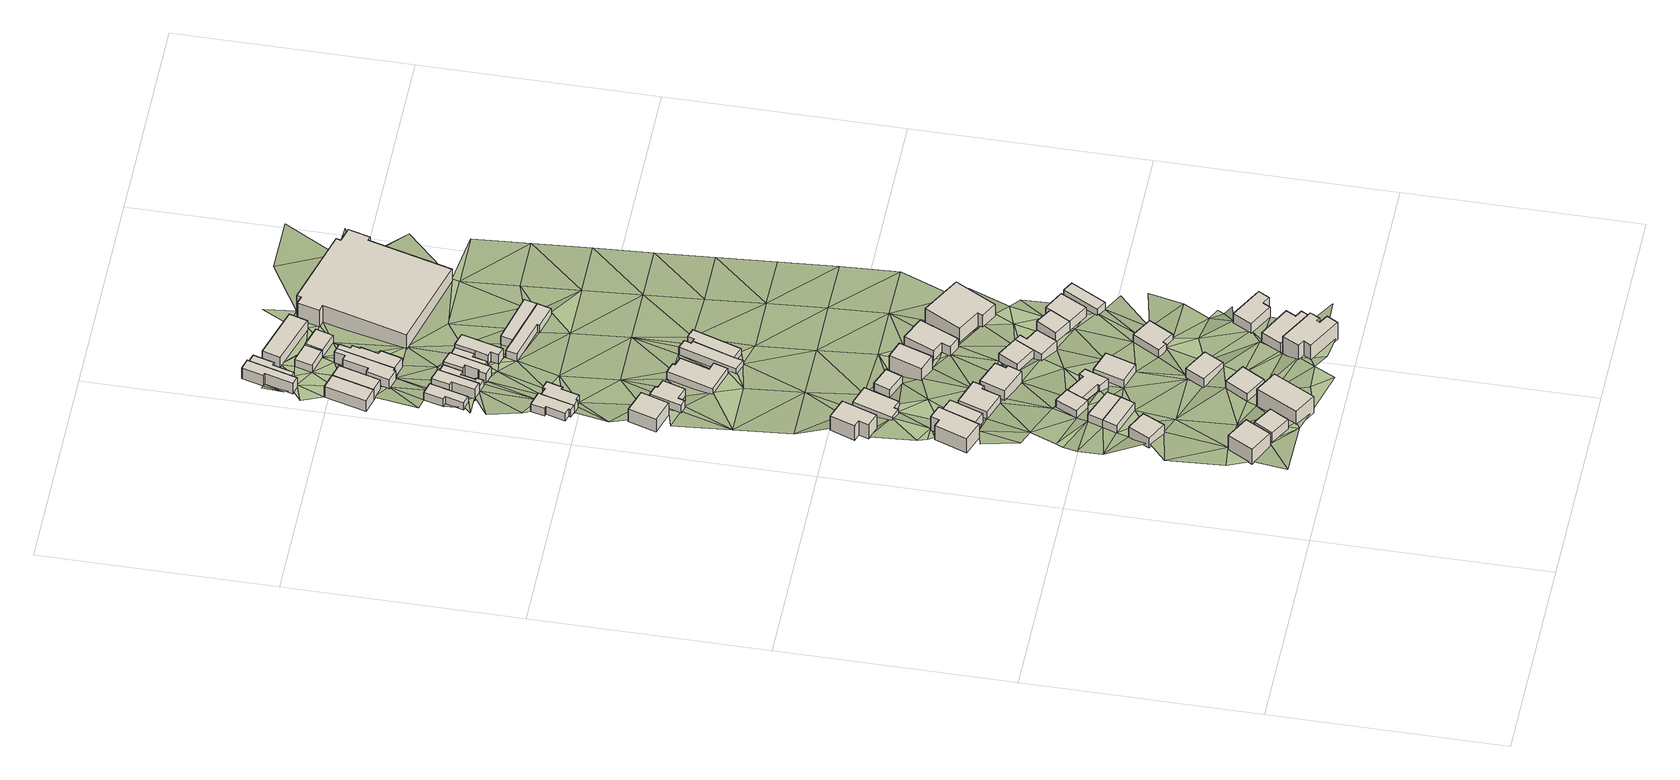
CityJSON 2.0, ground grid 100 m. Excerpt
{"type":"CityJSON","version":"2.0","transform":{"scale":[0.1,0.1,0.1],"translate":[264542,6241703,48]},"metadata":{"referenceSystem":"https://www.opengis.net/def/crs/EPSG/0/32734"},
"CityObjects":{
"building1":{"type":"Building","attributes":{"address":"33 Rhodes Avenue University Estate Cape Town","building":"house","building:levels":"2","footprint":{"type":"Polygon"},"plus_code":"C8XVX2XR+X8X","ground_height":81.56,"building_height":6.9,"roof_height":88.46},"geometry":[{"type":"Solid","lod":"1","boundaries":[[[[0,1,2,3]],[[1,4,5,2]],[[4,6,7,5]],[[6,0,3,7]],[[3,2,5,7]],[[6,4,1,0]]]]}]},
"building2":{"type":"Building","attributes":{"address":"35 Rhodes Avenue University Estate Cape Town","building":"house","building:levels":"1","footprint":{"type":"Polygon"},"plus_code":"C9XCX4X3+XWW","ground_height":82.47,"building_height":4.1,"roof_height":86.57},"geometry":[{"type":"Solid","lod":"1","boundaries":[[[[8,9,10,11]],[[9,12,13,10]],[[12,14,15,13]],[[14,8,11,15]],[[11,10,13,15]],[[14,12,9,8]]]]}]},
"building3":{"type":"Building","attributes":{"address":"5 Haig Road University Estate Cape Town","building":"house","building:levels":"1","footprint":{"type":"Polygon"},"plus_code":"C9X2X6X8+XWR","ground_height":78.46,"building_height":4.1,"roof_height":82.56},"geometry":[{"type":"Solid","lod":"1","boundaries":[[[[16,17,18,19]],[[17,20,21,18]],[[20,22,23,21]],[[22,16,19,23]],[[19,18,21,23]],[[22,20,17,16]]]]}]},
"building4":{"type":"Building","attributes":{"address":"37 Rhodes Avenue University Estate Cape Town","building":"house","building:levels":"2","footprint":{"type":"Polygon"},"plus_code":"CCX4XWXV+XPX","ground_height":81.51,"building_height":6.9,"roof_height":88.41},"geometry":[{"type":"Solid","lod":"1","boundaries":[[[[24,25,26,27]],[[25,28,29,26]],[[28,30,31,29]],[[30,24,27,31]],[[27,26,29,31]],[[30,28,25,24]]]]}]},
"building5":{"type":"Building","attributes":{"address":"3B Haig Road University Estate Cape Town","building":"house","building:levels":"1","footprint":{"type":"Polygon"},"plus_code":"C9X9XJXM+X8V","ground_height":77.11,"building_height":4.1,"roof_height":81.21},"geometry":[{"type":"Solid","lod":"1","boundaries":[[[[32,33,34,35]],[[33,36,37,34]],[[36,38,39,37]],[[38,32,35,39]],[[35,34,37,39]],[[38,36,33,32]]]]}]},
"building6":{"type":"Building","attributes":{"address":"47 Ritchie Street University Estate Cape Town","building":"house","building:levels":"1","footprint":{"type":"Polygon"},"plus_code":"C8XGX9XP+X8R","ground_height":75.71,"building_height":4.1,"roof_height":79.81},"geometry":[{"type":"Solid","lod":"1","boundaries":[[[[40,41,42,43,44,45]],[[41,46,47,43,42]],[[46,48,49,50,47]],[[48,51,52,53,50,49]],[[51,54,55,53,52]],[[54,56,57,55]],[[56,58,59,57]],[[58,40,45,44,59]],[[44,43,47,50,53,55,57,59]],[[58,56,54,51,48,46,41,40]]]]}]},
"building7":{"type":"Building","attributes":{"address":"3A Haig Road University Estate Cape Town","building":"house","building:levels":"1","footprint":{"type":"Polygon"},"plus_code":"C9XFXJXV+XFW","ground_height":77.11,"building_height":4.1,"roof_height":81.21},"geometry":[{"type":"Solid","lod":"1","boundaries":[[[[32,38,39,35]],[[38,60,61,39]],[[60,62,63,61]],[[62,32,35,63]],[[35,39,61,63]],[[62,60,38,32]]]]}]},
"building8":{"type":"Building","attributes":{"address":"47A Ritchie Street University Estate Cape Town","building":"house","building:levels":"1","footprint":{"type":"Polygon"},"plus_code":"C8XWXWX7+X7W","ground_height":74.23,"building_height":4.1,"roof_height":78.33},"geometry":[{"type":"Solid","lod":"1","boundaries":[[[[48,46,64,49]],[[46,65,66,64]],[[65,67,68,66]],[[67,48,49,68]],[[49,64,66,68]],[[67,65,46,48]]]]}]},
"building9":{"type":"Building","attributes":{"address":"44 Ritchie Street University Estate Cape Town","building":"house","building:levels":"1","footprint":{"type":"Polygon"},"plus_code":"C9XHXMXJ+XXW","ground_height":75.87,"building_height":4.1,"roof_height":79.97},"geometry":[{"type":"Solid","lod":"1","boundaries":[[[[69,70,71,72,73,74]],[[70,75,76,72,71]],[[75,77,78,76]],[[77,79,80,78]],[[79,69,74,73,80]],[[73,72,76,78,80]],[[79,77,75,70,69]]]]}]},
"building10":{"type":"Building","attributes":{"address":"6 Fryde Road University Estate Cape Town","building":"house","building:levels":"1","footprint":{"type":"Polygon"},"plus_code":"CCXJX6X3+X6W","ground_height":78.95,"building_height":4.1,"roof_height":83.05},"geometry":[{"type":"Solid","lod":"1","boundaries":[[[[81,82,83,84]],[[82,85,86,83]],[[85,87,88,86]],[[87,81,84,88]],[[84,83,86,88]],[[87,85,82,81]]]]}]},
"building11":{"type":"Building","attributes":{"address":"22 Selbourne Road University Estate Cape Town","building":"house","building:levels":"2","footprint":{"type":"Polygon"},"plus_code":"C8XGXXX5+XFR","ground_height":70.32,"building_height":6.9,"roof_height":77.22},"geometry":[{"type":"Solid","lod":"1","boundaries":[[[[89,90,91,92]],[[90,93,94,91]],[[93,95,96,94]],[[95,97,98,96]],[[97,99,100,98]],[[99,89,92,100]],[[92,91,94,96,98,100]],[[99,97,95,93,90,89]]]]}]},
"building12":{"type":"Building","attributes":{"address":"49 Ritchie Street University Estate Cape Town","building":"house","building:levels":"1","footprint":{"type":"Polygon"},"plus_code":"C9XFX9XF+XVV","ground_height":74.23,"building_height":4.1,"roof_height":78.33},"geometry":[{"type":"Solid","lod":"1","boundaries":[[[[101,102,103,104]],[[102,105,106,103]],[[105,107,108,106]],[[107,109,110,108]],[[109,111,112,110]],[[111,101,104,112]],[[104,103,106,108,110,112]],[[111,109,107,105,102,101]]]]}]},
"building13":{"type":"Building","attributes":{"address":"46 Ritchie Street University Estate Cape Town","building":"house","building:levels":"1","footprint":{"type":"Polygon"},"plus_code":"CCX5XPXF+XGR","ground_height":75.32,"building_height":4.1,"roof_height":79.42},"geometry":[{"type":"Solid","lod":"1","boundaries":[[[[113,114,74,71]],[[114,115,116,74]],[[115,117,118,116]],[[117,119,120,118]],[[119,121,122,120]],[[121,123,124,122]],[[123,125,126,124]],[[125,113,71,126]],[[71,74,116,118,120,122,124,126]],[[125,123,121,119,117,115,114,113]]]]}]},
"building14":{"type":"Building","attributes":{"address":"4 Fryde Road University Estate Cape Town","building":"house","building:levels":"1","footprint":{"type":"Polygon"},"plus_code":"CCXXXRX2+X4W","ground_height":76.73,"building_height":4.1,"roof_height":80.83},"geometry":[{"type":"Solid","lod":"1","boundaries":[[[[127,128,129,130]],[[128,131,132,129]],[[131,133,134,132]],[[133,127,130,134]],[[130,129,132,134]],[[133,131,128,127]]]]}]},
"building15":{"type":"Building","attributes":{"address":"24 Selbourne Road University Estate Cape Town","building":"house","building:levels":"1","footprint":{"type":"Polygon"},"plus_code":"C9X5X2XP+XGX","ground_height":69.17,"building_height":4.1,"roof_height":73.27},"geometry":[{"type":"Solid","lod":"1","boundaries":[[[[135,136,137,138]],[[136,139,140,137]],[[139,141,142,140]],[[141,143,144,142]],[[143,145,146,144]],[[145,135,138,146]],[[138,137,140,142,144,146]],[[145,143,141,139,136,135]]]]}]},
"building16":{"type":"Building","attributes":{"address":"48 Ritchie Street University Estate Cape Town","building":"house","building:levels":"1","footprint":{"type":"Polygon"},"plus_code":"CCXMXXX8+X4V","ground_height":75.32,"building_height":4.1,"roof_height":79.42},"geometry":[{"type":"Solid","lod":"1","boundaries":[[[[147,148,149,150]],[[148,151,152,149]],[[151,153,154,152]],[[153,147,150,154]],[[150,149,152,154]],[[153,151,148,147]]]]}]},
"building17":{"type":"Building","attributes":{"address":"51 Ritchie Street University Estate Cape Town","building":"house","building:levels":"1","footprint":{"type":"Polygon"},"plus_code":"CCX3X9X7+X3R","ground_height":74.23,"building_height":4.1,"roof_height":78.33},"geometry":[{"type":"Solid","lod":"1","boundaries":[[[[155,156,157,158]],[[156,159,160,157]],[[159,161,162,160]],[[161,163,164,162]],[[163,165,166,164]],[[165,155,158,166]],[[158,157,160,162,164,166]],[[165,163,161,159,156,155]]]]}]},
"building18":{"type":"Building","attributes":{"address":"7 Fryde Road University Estate Cape Town","building":"house","building:levels":"2","footprint":{"type":"Polygon"},"plus_code":"CGX2XWX9+XMV","ground_height":80.74,"building_height":6.9,"roof_height":87.64},"geometry":[{"type":"Solid","lod":"1","boundaries":[[[[167,168,169,170]],[[168,171,172,169]],[[171,173,174,172]],[[173,175,176,174]],[[175,177,178,176]],[[177,179,180,178]],[[179,181,182,180]],[[181,183,184,182]],[[183,185,186,184]],[[185,167,170,186]],[[170,169,172,174,176,178,180,182,184,186]],[[185,183,181,179,177,175,173,171,168,167]]]]}]},
"building19":{"type":"Building","attributes":{"address":"26 Selbourne Road University Estate Cape Town","building":"house","building:levels":"1","footprint":{"type":"Polygon"},"plus_code":"C9XRXCXC+X2V","ground_height":69.17,"building_height":4.1,"roof_height":73.27},"geometry":[{"type":"Solid","lod":"1","boundaries":[[[[187,188,189,190]],[[188,191,192,189]],[[191,193,194,192]],[[193,187,190,194]],[[190,189,192,194]],[[193,191,188,187]]]]}]},
"building20":{"type":"Building","attributes":{"address":"14 Devonshire Street Woodstock Cape Town","building":"house","building:levels":"1","footprint":{"type":"Polygon"},"plus_code":"C8XGX9XJ+XVV","ground_height":63.28,"building_height":4.1,"roof_height":67.38},"geometry":[{"type":"Solid","lod":"1","boundaries":[[[[195,196,197,198]],[[196,199,200,197]],[[199,201,202,200]],[[201,195,198,202]],[[198,197,200,202]],[[201,199,196,195]]]]}]},
"building21":{"type":"Building","attributes":{"address":"5 Fryde Road University Estate Cape Town","building":"house","building:levels":"1","footprint":{"type":"Polygon"},"plus_code":"CGX8X6XR+XCV","ground_height":77.99,"building_height":4.1,"roof_height":82.09},"geometry":[{"type":"Solid","lod":"1","boundaries":[[[[203,204,205,206]],[[204,207,208,205]],[[207,209,210,208]],[[209,211,212,210]],[[211,213,214,212]],[[213,203,206,214]],[[206,205,208,210,212,214]],[[213,211,209,207,204,203]]]]}]},
"building22":{"type":"Building","attributes":{"address":"53 Ritchie Street University Estate Cape Town","building":"house","building:levels":"1","footprint":{"type":"Polygon"},"plus_code":"CCXWX7X4+XXW","ground_height":72.12,"building_height":4.1,"roof_height":76.22},"geometry":[{"type":"Solid","lod":"1","boundaries":[[[[215,216,217,218]],[[216,219,220,217]],[[219,221,222,220]],[[221,215,218,222]],[[218,217,220,222]],[[221,219,216,215]]]]}]},
"building23":{"type":"Building","attributes":{"address":"28 Selbourne Road University Estate Cape Town","building":"house","building:levels":"2","footprint":{"type":"Polygon"},"plus_code":"CCX9XCX6+XWR","ground_height":70.35,"building_height":6.9,"roof_height":77.25},"geometry":[{"type":"Solid","lod":"1","boundaries":[[[[223,224,225,226]],[[224,227,228,225]],[[227,229,230,228]],[[229,223,226,230]],[[226,225,228,230]],[[229,227,224,223]]]]}]},
"building24":{"type":"Building","attributes":{"address":"16 Devonshire Street Woodstock Cape Town","building":"house","building:levels":"1","footprint":{"type":"Polygon"},"plus_code":"C9X2XCXX+XJX","ground_height":62.39,"building_height":4.1,"roof_height":66.49},"geometry":[{"type":"Solid","lod":"1","boundaries":[[[[231,232,233,234]],[[232,235,236,233]],[[235,237,238,236]],[[237,239,240,238]],[[239,241,242,240]],[[241,243,244,242]],[[243,245,246,244]],[[245,231,234,246]],[[234,233,236,238,240,242,244,246]],[[245,243,241,239,237,235,232,231]]]]}]},
"building25":{"type":"Building","attributes":{"address":"52 Ritchie Street University Estate Cape Town","building":"house","building:levels":"1","footprint":{"type":"Polygon"},"plus_code":"CFXRX5X6+XJV","ground_height":73.43,"building_height":4.1,"roof_height":77.53},"geometry":[{"type":"Solid","lod":"1","boundaries":[[[[247,248,249,250]],[[248,251,252,249]],[[251,253,254,252]],[[253,255,256,254]],[[255,257,258,256]],[[257,247,250,258]],[[250,249,252,254,256,258]],[[257,255,253,251,248,247]]]]}]},
"building26":{"type":"Building","attributes":{"address":"53B Ritchie Street University Estate Cape Town","building":"house","building:levels":"1","footprint":{"type":"Polygon"},"plus_code":"CFX8X6XR+X8R","ground_height":72.12,"building_height":4.1,"roof_height":76.22},"geometry":[{"type":"Solid","lod":"1","boundaries":[[[[259,260,222,218]],[[260,261,262,222]],[[261,263,264,262]],[[263,265,266,264]],[[265,267,268,266]],[[267,269,270,268]],[[269,259,218,270]],[[218,222,262,264,266,268,270]],[[269,267,265,263,261,260,259]]]]}]},
"building27":{"type":"Building","attributes":{"address":"17 Devonshire Street Woodstock Cape Town","building":"semidetached_house","building:levels":"1","footprint":{"type":"Polygon"},"plus_code":"C8XFX5X4+XWW","ground_height":58.36,"building_height":4.1,"roof_height":62.46},"geometry":[{"type":"Solid","lod":"1","boundaries":[[[[271,272,273,274]],[[272,275,276,273]],[[275,277,278,276]],[[277,279,280,278]],[[279,281,282,280]],[[281,283,284,282]],[[283,285,286,284]],[[285,287,288,286]],[[287,271,274,288]],[[274,273,276,278,280,282,284,286,288]],[[287,285,283,281,279,277,275,272,271]]]]}]},
"building28":{"type":"Building","attributes":{"address":"3 Fryde Road University Estate Cape Town","building":"house","building:levels":"1","footprint":{"type":"Polygon"},"plus_code":"CGXHXWX6+XPX","ground_height":77.99,"building_height":4.1,"roof_height":82.09},"geometry":[{"type":"Solid","lod":"1","boundaries":[[[[289,290,291,292]],[[290,293,294,291]],[[293,295,296,294]],[[295,297,298,296]],[[297,299,300,298]],[[299,289,292,300]],[[292,291,294,296,298,300]],[[299,297,295,293,290,289]]]]}]},
"building29":{"type":"Building","attributes":{"address":"19 Devonshire Street Woodstock Cape Town","building":"semidetached_house","building:levels":"1","footprint":{"type":"Polygon"},"plus_code":"C8XQX5X5+XRW","ground_height":58.36,"building_height":4.1,"roof_height":62.46},"geometry":[{"type":"Solid","lod":"1","boundaries":[[[[301,302,303,274]],[[302,304,305,303]],[[304,306,307,305]],[[306,308,309,307]],[[308,310,311,309]],[[310,312,313,311]],[[312,314,315,313]],[[314,316,317,315]],[[316,318,273,317]],[[318,301,274,273]],[[274,303,305,307,309,311,313,315,317,273]],[[318,316,314,312,310,308,306,304,302,301]]]]}]},
"building30":{"type":"Building","attributes":{"address":"18 Devonshire Street Woodstock Cape Town","building":"house","building:levels":"1","footprint":{"type":"Polygon"},"plus_code":"C9XMX8XF+XQW","ground_height":62.39,"building_height":4.1,"roof_height":66.49},"geometry":[{"type":"Solid","lod":"1","boundaries":[[[[319,320,321,322]],[[320,323,324,321]],[[323,325,326,324]],[[325,327,328,326]],[[327,329,330,328]],[[329,331,332,330]],[[331,333,334,332]],[[333,319,322,334]],[[322,321,324,326,328,330,332,334]],[[333,331,329,327,325,323,320,319]]]]}]},
"building31":{"type":"Building","attributes":{"address":"30 Selbourne Road University Estate Cape Town","building":"house","building:levels":"1","footprint":{"type":"Polygon"},"plus_code":"CFX4XPX8+XPV","ground_height":70.35,"building_height":4.1,"roof_height":74.45},"geometry":[{"type":"Solid","lod":"1","boundaries":[[[[335,336,337,338]],[[336,339,340,337]],[[339,341,342,340]],[[341,343,344,342]],[[343,345,346,344]],[[345,335,338,346]],[[338,337,340,342,344,346]],[[345,343,341,339,336,335]]]]}]},
"building32":{"type":"Building","attributes":{"address":"55 Ritchie Street University Estate Cape Town","building":"house","building:levels":"1","footprint":{"type":"Polygon"},"plus_code":"CFXWX4XC+X3V","ground_height":71.85,"building_height":4.1,"roof_height":75.95},"geometry":[{"type":"Solid","lod":"1","boundaries":[[[[347,348,349,350]],[[348,351,352,349]],[[351,353,354,352]],[[353,347,350,354]],[[350,349,352,354]],[[353,351,348,347]]]]}]},
"building33":{"type":"Building","attributes":{"address":"17 Palmerston Road Woodstock Cape Town","building":"house","building:levels":"1","footprint":{"type":"Polygon"},"plus_code":"C8XGXQX3+XXR","ground_height":54.42,"building_height":4.1,"roof_height":58.52},"geometry":[{"type":"Solid","lod":"1","boundaries":[[[[355,356,357,358]],[[356,359,360,357]],[[359,361,362,360]],[[361,363,364,362]],[[363,365,366,364]],[[365,355,358,366]],[[358,357,360,362,364,366]],[[365,363,361,359,356,355]]]]}]},
"building34":{"type":"Building","attributes":{"address":"22 Devonshire Street Woodstock Cape Town","building":"semidetached_house","building:levels":"1","footprint":{"type":"Polygon"},"plus_code":"CCX7X2XF+XJV","ground_height":61.85,"building_height":4.1,"roof_height":65.95},"geometry":[{"type":"Solid","lod":"1","boundaries":[[[[367,368,369,370]],[[368,371,372,369]],[[371,373,374,372]],[[373,375,376,374]],[[375,377,378,376]],[[377,379,380,378]],[[379,367,370,380]],[[370,369,372,374,376,378,380]],[[379,377,375,373,371,368,367]]]]}]},
"building35":{"type":"Building","attributes":{"address":"57 Ritchie Street University Estate Cape Town","building":"house","building:levels":"1","footprint":{"type":"Polygon"},"plus_code":"CGX8XRXR+X2X","ground_height":71.85,"building_height":4.1,"roof_height":75.95},"geometry":[{"type":"Solid","lod":"1","boundaries":[[[[381,382,354,350]],[[382,383,384,354]],[[383,385,386,384]],[[385,387,388,386]],[[387,381,350,388]],[[350,354,384,386,388]],[[387,385,383,382,381]]]]}]},
"building36":{"type":"Building","attributes":{"address":"15 Palmerston Road Woodstock Cape Town","building":"house","building:levels":"1","footprint":{"type":"Polygon"},"plus_code":"C8XVX4X3+XFR","ground_height":56.36,"building_height":4.1,"roof_height":60.46},"geometry":[{"type":"Solid","lod":"1","boundaries":[[[[389,390,391,392,393,394]],[[390,395,396,392,391]],[[395,397,398,396]],[[397,399,400,398]],[[399,401,402,400]],[[401,389,394,393,402]],[[393,392,396,398,400,402]],[[401,399,397,395,390,389]]]]}]},
"building37":{"type":"Building","attributes":{"address":"24 Devonshire Street Woodstock Cape Town","building":"semidetached_house","building:levels":"1","footprint":{"type":"Polygon"},"plus_code":"CCXGXVX7+XQW","ground_height":61.85,"building_height":4.1,"roof_height":65.95},"geometry":[{"type":"Solid","lod":"1","boundaries":[[[[367,403,404,370]],[[403,405,406,404]],[[405,407,408,406]],[[407,409,410,408]],[[409,368,369,410]],[[368,367,370,369]],[[370,404,406,408,410,369]],[[368,409,407,405,403,367]]]]}]},
"building38":{"type":"Building","attributes":{"address":"10 Palmerston Road Woodstock Cape Town","building":"semidetached_house","building:levels":"1","footprint":{"type":"Polygon"},"plus_code":"C8XFX9X9+XXV","ground_height":52.46,"building_height":4.1,"roof_height":56.56},"geometry":[{"type":"Solid","lod":"1","boundaries":[[[[411,412,413,414]],[[412,415,416,413]],[[415,417,418,416]],[[417,411,414,418]],[[414,413,416,418]],[[417,415,412,411]]]]}]},
"building39":{"type":"Building","attributes":{"address":"13 Palmerston Road Woodstock Cape Town","building":"house","building:levels":"1","footprint":{"type":"Polygon"},"plus_code":"C9X3XFXH+XHR","ground_height":54.22,"building_height":4.1,"roof_height":58.32},"geometry":[{"type":"Solid","lod":"1","boundaries":[[[[419,389,394,420]],[[389,401,421,394]],[[401,422,423,421]],[[422,424,425,423]],[[424,426,427,425]],[[426,428,429,427]],[[428,430,431,429]],[[430,419,420,431]],[[420,394,421,423,425,427,429,431]],[[430,428,426,424,422,401,389,419]]]]}]},
"building40":{"type":"Building","attributes":{"address":"32 Selbourne Road University Estate Cape Town","building":"house","building:levels":"2","footprint":{"type":"Polygon"},"plus_code":"CGX2XPXR+XGW","ground_height":68.57,"building_height":6.9,"roof_height":75.47},"geometry":[{"type":"Solid","lod":"1","boundaries":[[[[432,433,434,435]],[[433,436,437,434]],[[436,438,439,437]],[[438,440,441,439]],[[440,442,443,441]],[[442,432,435,443]],[[435,434,437,439,441,443]],[[442,440,438,436,433,432]]]]}]},
"building41":{"type":"Building","attributes":{"address":"59 Ritchie Street University Estate Cape Town","building":"house","building:levels":"1","footprint":{"type":"Polygon"},"plus_code":"CGXRX4XQ+XWV","ground_height":70.13,"building_height":4.1,"roof_height":74.23},"geometry":[{"type":"Solid","lod":"1","boundaries":[[[[444,445,446,447]],[[445,448,449,446]],[[448,450,451,449]],[[450,444,447,451]],[[447,446,449,451]],[[450,448,445,444]]]]}]},
"building42":{"type":"Building","attributes":{"address":"11 Palmerston Road Woodstock Cape Town","building":"house","building:levels":"1","footprint":{"type":"Polygon"},"plus_code":"C9XCX4XR+XRW","ground_height":56.09,"building_height":4.1,"roof_height":60.19},"geometry":[{"type":"Solid","lod":"1","boundaries":[[[[452,419,420,453,454,455]],[[419,430,431,456,453,420]],[[430,457,458,459,456,431]],[[457,460,461,459,458]],[[460,462,463,461]],[[462,464,465,463]],[[464,466,467,465]],[[466,468,469,467]],[[468,452,455,454,469]],[[454,453,456,459,461,463,465,467,469]],[[468,466,464,462,460,457,430,419,452]]]]}]},
"building43":{"type":"Building","attributes":{"address":"8 Palmerston Road Woodstock Cape Town","building":"semidetached_house","building:levels":"1","footprint":{"type":"Polygon"},"plus_code":"C8XQXPXF+XWR","ground_height":52.46,"building_height":4.1,"roof_height":56.56},"geometry":[{"type":"Solid","lod":"1","boundaries":[[[[411,417,418,414]],[[417,470,471,418]],[[470,472,473,471]],[[472,411,414,473]],[[414,418,471,473]],[[472,470,417,411]]]]}]},
"building44":{"type":"Building","attributes":{"address":"9 Palmerston Road Woodstock Cape Town","building":"house","building:levels":"1","footprint":{"type":"Polygon"},"plus_code":"C9XPX5XW+X2W","ground_height":54.22,"building_height":4.1,"roof_height":58.32},"geometry":[{"type":"Solid","lod":"1","boundaries":[[[[474,452,455,475]],[[452,468,476,455]],[[468,477,478,476]],[[477,479,480,478]],[[479,481,482,480]],[[481,474,475,482]],[[475,455,476,478,480,482]],[[481,479,477,468,452,474]]]]}]},
"building45":{"type":"Building","attributes":{"address":"6 Palmerston Road Woodstock Cape Town","building":"semidetached_house","building:levels":"1","footprint":{"type":"Polygon"},"plus_code":"C9X7XWXQ+XQR","ground_height":52.34,"building_height":4.1,"roof_height":56.44},"geometry":[{"type":"Solid","lod":"1","boundaries":[[[[483,484,485,486]],[[484,487,488,485]],[[487,489,490,488]],[[489,491,492,490]],[[491,493,494,492]],[[493,495,496,494]],[[495,497,498,496]],[[497,499,500,498]],[[499,501,502,500]],[[501,483,486,502]],[[486,485,488,490,492,494,496,498,500,502]],[[501,499,497,495,493,491,489,487,484,483]]]]}]},
"building46":{"type":"Building","attributes":{"address":"80 Balfour Street Woodstock Cape Town","building":"house","building:levels":"1","footprint":{"type":"Polygon"},"plus_code":"C8XMXRX6+XMX","ground_height":50.51,"building_height":4.1,"roof_height":54.61},"geometry":[{"type":"Solid","lod":"1","boundaries":[[[[503,504,505,506,507,508]],[[504,509,510,511,506,505]],[[509,512,513,514,511,510]],[[512,515,516,514,513]],[[515,517,518,516]],[[517,519,520,518]],[[519,503,508,507,520]],[[507,506,511,514,516,518,520]],[[519,517,515,512,509,504,503]]]]}]},
"building47":{"type":"Building","attributes":{"address":"7 Palmerston Road Woodstock Cape Town","building":"house","building:levels":"1","footprint":{"type":"Polygon"},"plus_code":"C9XWX2XV+XJV","ground_height":56.09,"building_height":4.1,"roof_height":60.19},"geometry":[{"type":"Solid","lod":"1","boundaries":[[[[521,522,482,523,524,475]],[[522,525,526,523,482]],[[525,527,528,526]],[[527,529,530,528]],[[529,531,532,530]],[[531,533,534,532]],[[533,521,475,524,534]],[[524,523,526,528,530,532,534]],[[533,531,529,527,525,522,521]]]]}]},
"building48":{"type":"Building","attributes":{"address":"4 Palmerston Road Woodstock Cape Town","building":"semidetached_house","building:levels":"1","footprint":{"type":"Polygon"},"plus_code":"C9XFXJX2+X7W","ground_height":52.34,"building_height":4.1,"roof_height":56.44},"geometry":[{"type":"Solid","lod":"1","boundaries":[[[[483,501,502,486]],[[501,535,536,502]],[[535,537,538,536]],[[537,539,540,538]],[[539,541,542,540]],[[541,543,544,542]],[[543,545,546,544]],[[545,547,548,546]],[[547,549,550,548]],[[549,483,486,550]],[[486,502,536,538,540,542,544,546,548,550]],[[549,547,545,543,541,539,537,535,501,483]]]]}]},
"building49":{"type":"Building","attributes":{"address":"82 Balfour Street Woodstock Cape Town","building":"house","building:levels":"1","footprint":{"type":"Polygon"},"plus_code":"C9X2XMX2+XPW","ground_height":48.56,"building_height":4.1,"roof_height":52.66},"geometry":[{"type":"Solid","lod":"1","boundaries":[[[[503,519,551,508]],[[519,552,553,551]],[[552,554,555,553]],[[554,556,557,555]],[[556,558,559,557]],[[558,503,508,559]],[[508,551,553,555,557,559]],[[558,556,554,552,519,503]]]]}]},
"building50":{"type":"Building","attributes":{"address":"4 Bideford Road Woodstock Cape Town","building":"semidetached_house","building:levels":"1","footprint":{"type":"Polygon"},"plus_code":"CCXHXVX4+XWV","ground_height":55.76,"building_height":4.1,"roof_height":59.86},"geometry":[{"type":"Solid","lod":"1","boundaries":[[[[560,561,562,563]],[[561,564,565,562]],[[564,566,567,565]],[[566,568,569,567]],[[568,570,571,569]],[[570,572,573,571]],[[572,560,563,573]],[[563,562,565,567,569,571,573]],[[572,570,568,566,564,561,560]]]]}]},
"building51":{"type":"Building","attributes":{"building":"yes","building:levels":"1","footprint":{"type":"Polygon"},"plus_code":"C9X8XRXP+X4R","ground_height":50.45,"building_height":4.1,"roof_height":54.55},"geometry":[{"type":"Solid","lod":"1","boundaries":[[[[574,575,576,577]],[[575,578,579,576]],[[578,580,581,579]],[[580,574,577,581]],[[577,576,579,581]],[[580,578,575,574]]]]}]},
"building52":{"type":"Building","attributes":{"address":"2 Bideford Road Woodstock Cape Town","building":"semidetached_house","building:levels":"1","footprint":{"type":"Polygon"},"plus_code":"CFX3XRX5+X4R","ground_height":55.76,"building_height":4.1,"roof_height":59.86},"geometry":[{"type":"Solid","lod":"1","boundaries":[[[[582,583,563,562]],[[583,584,585,563]],[[584,586,587,585]],[[586,582,562,587]],[[562,563,585,587]],[[586,584,583,582]]]]}]},
"building53":{"type":"Building","attributes":{"building":"yes","building:levels":"1","footprint":{"type":"Polygon"},"plus_code":"C9XRX8XM+X5W","ground_height":50.45,"building_height":4.1,"roof_height":54.55},"geometry":[{"type":"Solid","lod":"1","boundaries":[[[[588,589,590,591]],[[589,592,593,590]],[[592,594,595,593]],[[594,588,591,595]],[[591,590,593,595]],[[594,592,589,588]]]]}]},
"building54":{"type":"Building","attributes":{"address":"84 Balfour Street Woodstock Cape Town","building":"house","building:levels":"1","footprint":{"type":"Polygon"},"plus_code":"C9XQXVX9+X8V","ground_height":50.45,"building_height":4.1,"roof_height":54.55},"geometry":[{"type":"Solid","lod":"1","boundaries":[[[[596,597,598,599]],[[597,600,601,598]],[[600,602,603,601]],[[602,596,599,603]],[[599,598,601,603]],[[602,600,597,596]]]]}]},
"building55":{"type":"Building","attributes":{"building":"school","building:levels":"2","footprint":{"type":"Polygon"},"plus_code":"CFX7XHX5+X2W","ground_height":52.17,"building_height":6.9,"roof_height":59.07},"geometry":[{"type":"Solid","lod":"1","boundaries":[[[[604,605,606,607]],[[605,608,609,606]],[[608,610,611,609]],[[610,612,613,611]],[[612,614,615,613]],[[614,616,617,615]],[[616,618,619,617]],[[618,620,621,619]],[[620,622,623,621]],[[622,624,625,623]],[[624,626,627,625]],[[626,604,607,627]],[[607,606,609,611,613,615,617,619,621,623,625,627]],[[626,624,622,620,618,616,614,612,610,608,605,604]]]]}]},
"terrain1":{"type":"TINRelief","geometry":[{"type":"CompositeSurface","lod":"1","boundaries":[[[628,629,630]],[[628,631,632]],[[633,632,631]],[[629,634,630]],[[635,630,634]],[[635,12,630]],[[633,631,636]],[[630,12,1]],[[634,637,635]],[[633,636,638]],[[639,631,1]],[[634,640,637]],[[638,17,641]],[[1,12,639]],[[642,641,32]],[[637,640,643]],[[639,644,631]],[[640,634,645]],[[636,631,644]],[[33,641,17]],[[12,643,639]],[[32,641,33]],[[642,62,646]],[[62,647,646]],[[643,640,25]],[[643,25,639]],[[62,642,32]],[[16,33,17]],[[16,636,644]],[[648,649,650]],[[650,651,648]],[[647,77,651]],[[87,639,25]],[[647,62,77]],[[16,36,33]],[[644,639,85]],[[36,16,644]],[[639,87,85]],[[101,648,651]],[[645,652,24]],[[652,645,653]],[[654,655,656]],[[651,77,657]],[[658,655,654]],[[659,648,660]],[[81,87,25]],[[661,77,62]],[[655,658,662]],[[24,81,25]],[[660,648,101]],[[663,36,644]],[[661,62,60]],[[102,101,651]],[[644,85,664]],[[656,655,665]],[[102,651,657]],[[666,656,665]],[[657,77,75]],[[652,667,24]],[[664,663,644]],[[652,653,667]],[[148,38,36]],[[101,111,660]],[[666,665,668]],[[70,657,75]],[[661,669,69]],[[661,60,669]],[[51,670,655]],[[60,38,148]],[[24,671,81]],[[665,655,670]],[[67,51,48]],[[67,660,111]],[[663,148,36]],[[69,669,672]],[[102,657,673]],[[24,667,671]],[[674,664,85]],[[669,60,675]],[[89,676,677]],[[675,60,148]],[[85,82,674]],[[665,136,668]],[[51,67,678]],[[678,670,51]],[[156,657,70]],[[663,664,679]],[[82,81,167]],[[657,156,673]],[[102,673,107]],[[109,67,111]],[[136,89,668]],[[680,681,667]],[[671,167,81]],[[667,681,671]],[[107,105,102]],[[682,143,670]],[[123,70,125]],[[663,151,148]],[[678,682,670]],[[675,148,147]],[[678,67,109]],[[107,673,683]],[[679,151,663]],[[684,671,681]],[[685,70,123]],[[675,147,121]],[[107,683,109]],[[686,676,89]],[[686,687,676]],[[82,167,688]],[[689,674,82]],[[680,690,681]],[[156,70,685]],[[82,688,689]],[[682,678,193]],[[123,121,685]],[[251,151,679]],[[682,191,135]],[[686,89,136]],[[109,691,678]],[[163,109,683]],[[692,693,687]],[[147,153,121]],[[127,674,689]],[[191,682,193]],[[679,127,694]],[[153,685,121]],[[686,136,135]],[[135,191,188]],[[694,251,679]],[[678,691,193]],[[687,695,692]],[[219,159,156]],[[688,167,696]],[[161,159,163]],[[688,697,689]],[[698,156,685]],[[692,699,693]],[[156,698,219]],[[691,109,700]],[[701,687,686]],[[702,695,687]],[[703,704,705]],[[706,127,689]],[[187,135,188]],[[153,151,248]],[[163,159,707]],[[251,248,151]],[[707,159,219]],[[708,705,704]],[[163,709,109]],[[710,694,127]],[[687,701,702]],[[711,688,696]],[[689,697,706]],[[127,706,710]],[[708,696,705]],[[685,153,712]],[[201,713,714]],[[691,223,193]],[[221,219,698]],[[216,163,707]],[[219,216,707]],[[700,109,709]],[[231,699,692]],[[712,698,685]],[[711,696,708]],[[223,187,193]],[[715,255,694]],[[237,695,239]],[[715,694,710]],[[709,163,216]],[[231,201,699]],[[135,187,716]],[[706,697,293]],[[702,239,695]],[[271,713,717]],[[718,713,201]],[[686,135,719]],[[720,710,706]],[[708,721,711]],[[213,293,697]],[[718,717,713]],[[248,722,153]],[[231,245,201]],[[712,153,722]],[[723,724,700]],[[725,213,211]],[[700,709,723]],[[187,223,716]],[[726,715,710]],[[229,700,724]],[[727,701,686]],[[728,702,701]],[[215,729,216]],[[726,710,720]],[[729,709,216]],[[319,239,702]],[[730,717,718]],[[245,243,241]],[[723,731,724]],[[247,732,248]],[[135,716,719]],[[275,733,277]],[[731,723,709]],[[716,223,229]],[[712,734,265]],[[735,201,245]],[[241,239,319]],[[269,736,265]],[[722,734,712]],[[735,718,201]],[[701,737,728]],[[724,336,229]],[[241,735,245]],[[726,720,738]],[[727,686,719]],[[727,737,701]],[[732,739,248]],[[740,247,715]],[[741,733,742]],[[310,308,718]],[[740,715,726]],[[275,272,314]],[[716,229,336]],[[265,734,348]],[[265,348,269]],[[743,738,720]],[[275,742,733]],[[269,744,215]],[[734,722,745]],[[314,272,316]],[[746,747,748]],[[739,722,248]],[[735,241,319]],[[729,215,749]],[[325,728,737]],[[726,738,750]],[[747,359,751]],[[450,732,247]],[[748,752,746]],[[310,718,753]],[[751,359,356]],[[269,348,744]],[[742,752,741]],[[319,333,735]],[[718,735,753]],[[754,729,749]],[[325,329,327]],[[215,744,749]],[[722,755,745]],[[754,756,729]],[[314,757,275]],[[450,739,732]],[[310,753,312]],[[329,333,331]],[[375,325,737]],[[758,746,752]],[[759,742,275]],[[722,739,755]],[[727,760,761]],[[348,762,744]],[[758,763,746]],[[764,762,348]],[[754,749,765]],[[740,766,247]],[[314,312,767]],[[759,275,757]],[[768,727,719]],[[769,716,336]],[[746,763,365]],[[325,375,329]],[[375,333,329]],[[450,247,770]],[[760,727,768]],[[771,355,772]],[[769,719,716]],[[754,773,756]],[[744,774,749]],[[757,314,767]],[[365,763,775]],[[776,771,772]],[[756,769,336]],[[735,333,777]],[[744,762,778]],[[772,355,365]],[[312,753,779]],[[759,757,780]],[[739,445,755]],[[744,778,774]],[[781,780,428]],[[782,780,757]],[[777,753,735]],[[312,779,767]],[[782,430,780]],[[375,777,333]],[[428,780,430]],[[405,760,768]],[[445,385,755]],[[783,365,775]],[[767,784,757]],[[756,773,769]],[[772,785,776]],[[768,719,786]],[[782,787,457]],[[371,368,373]],[[385,788,762]],[[762,788,778]],[[457,430,782]],[[772,365,783]],[[775,389,783]],[[407,373,368]],[[368,409,407]],[[784,767,789]],[[790,791,412]],[[784,789,792]],[[786,719,769]],[[777,375,373]],[[785,772,793]],[[790,794,791]],[[767,795,789]],[[790,412,411]],[[795,767,779]],[[373,407,777]],[[796,389,419]],[[796,783,389]],[[774,778,797]],[[432,769,773]],[[789,795,798]],[[779,753,799]],[[785,793,472]],[[783,800,801]],[[405,777,407]],[[798,802,789]],[[512,803,794]],[[795,804,798]],[[795,779,805]],[[799,753,777]],[[806,405,768]],[[796,419,452]],[[807,795,805]],[[808,802,798]],[[509,809,803]],[[800,783,810]],[[797,432,774]],[[796,810,783]],[[803,512,509]],[[578,790,411]],[[811,812,793]],[[768,786,806]],[[813,790,814]],[[578,411,472]],[[812,472,793]],[[452,474,796]],[[807,805,561]],[[814,790,578]],[[815,807,561]],[[816,810,796]],[[578,472,484]],[[812,484,472]],[[796,474,816]],[[799,570,779]],[[578,575,814]],[[815,533,807]],[[817,769,432]],[[786,769,817]],[[568,779,570]],[[812,818,484]],[[554,814,819]],[[820,777,405]],[[819,814,575]],[[810,816,821]],[[806,822,405]],[[821,823,824]],[[578,484,580]],[[816,474,533]],[[554,819,556]],[[823,821,816]],[[815,825,533]],[[823,826,827]],[[484,483,589]],[[799,777,820]],[[484,589,580]],[[819,828,556]],[[574,819,575]],[[549,829,826]],[[589,483,549]],[[822,820,405]],[[570,799,830]],[[831,806,786]],[[580,589,588]],[[592,826,823]],[[819,574,588]],[[816,592,823]],[[832,816,533]],[[574,580,588]],[[592,549,826]],[[592,589,549]],[[825,832,533]],[[584,825,815]],[[817,831,786]],[[819,588,833]],[[799,834,830]],[[584,832,825]],[[799,820,834]],[[592,816,835]],[[806,836,822]],[[806,831,837]],[[833,588,594]],[[838,594,592]],[[834,560,830]],[[832,839,816]],[[592,835,838]],[[594,838,833]],[[836,806,837]],[[840,584,560]],[[841,820,822]],[[840,560,834]],[[584,842,832]],[[843,833,838]],[[843,602,833]],[[822,836,841]],[[844,602,843]],[[584,840,842]],[[845,834,820]],[[843,846,844]],[[842,839,832]],[[844,847,602]],[[845,820,841]],[[840,834,848]],[[848,842,840]],[[834,845,848]],[[849,839,842]],[[844,850,851]],[[842,848,849]],[[852,839,853]],[[850,854,622]],[[853,620,852]],[[622,855,850]],[[850,856,851]]]}]}
},
"vertices":[
[171,192,321],[231,301,321],[231,301,405],[171,192,405],[130,356,321],[130,356,405],[69,247,321],[69,247,405],
[280,139,321],[327,220,321],[327,220,386],[280,139,386],[242,270,321],[242,270,386],[195,188,321],[195,188,386],
[249,722,291],[163,766,291],[163,766,346],[249,722,346],[115,673,291],[115,673,346],[202,629,291],[202,629,346],
[507,237,310],[409,290,310],[409,290,404],[507,237,404],[312,112,310],[312,112,404],[410,59,310],[410,59,404],
[196,878,291],[174,817,291],[174,817,332],[196,878,332],[315,768,291],[315,768,332],[338,829,291],[338,829,332],
[8,1395,238],[100,1361,238],[100,1361,291],[100,1361,318],[8,1395,318],[8,1395,291],[109,1386,238],[109,1386,318],[162,1527,238],[162,1527,303],[162,1527,318],[166,1538,238],[166,1538,303],[166,1538,318],[107,1559,238],[107,1559,318],[93,1522,238],[93,1522,318],[59,1534,238],[59,1534,318],
[357,889,291],[357,889,332],[219,942,291],[219,942,332],
[109,1386,303],[176,1360,238],[176,1360,303],[228,1503,238],[228,1503,303],
[320,985,279],[352,1052,279],[352,1052,314],[352,1052,320],[320,985,320],[320,985,314],[287,1084,279],[287,1084,320],[241,991,279],[241,991,320],[307,959,279],[307,959,320],
[520,280,310],[577,378,310],[577,378,350],[520,280,350],[484,431,310],[484,431,350],[427,332,310],[427,332,350],
[155,1927,212],[62,1960,212],[62,1960,292],[155,1927,292],[24,1853,212],[24,1853,292],[56,1842,212],[56,1842,292],[41,1800,212],[41,1800,292],[102,1778,212],[102,1778,292],
[187,1345,262],[286,1310,262],[286,1310,303],[187,1345,303],[313,1387,262],[313,1387,303],[329,1382,262],[329,1382,303],[346,1430,262],[346,1430,303],[231,1470,262],[231,1470,303],
[352,1052,259],[320,985,259],[408,937,259],[408,937,314],[402,927,259],[402,927,314],[448,900,259],[448,900,314],[485,1002,259],[485,1002,314],[454,1020,259],[454,1020,314],[442,1002,259],[442,1002,314],
[654,546,274],[548,605,274],[548,605,328],[654,546,328],[502,524,274],[502,524,328],[608,464,274],[608,464,328],
[284,1862,212],[196,1892,212],[196,1892,253],[284,1862,253],[136,1722,212],[136,1722,253],[187,1705,212],[187,1705,253],[194,1724,212],[194,1724,253],[231,1711,212],[231,1711,253],
[492,969,273],[449,839,273],[449,839,314],[492,969,314],[547,807,273],[547,807,314],[590,937,273],[590,937,314],
[315,1297,241],[438,1251,241],[438,1251,303],[315,1297,303],[460,1311,241],[460,1311,303],[447,1316,241],[447,1316,303],[465,1364,241],[465,1364,303],[356,1405,241],[356,1405,303],
[729,243,300],[690,172,300],[690,172,396],[729,243,396],[717,157,300],[717,157,396],[698,124,300],[698,124,396],[846,42,300],[846,42,396],[873,90,300],[873,90,396],[835,112,300],[835,112,396],[843,126,300],[843,126,396],[857,118,300],[857,118,396],[880,159,300],[880,159,396],
[401,1795,212],[315,1828,212],[315,1828,253],[401,1795,253],[287,1759,212],[287,1759,253],[374,1725,212],[374,1725,253],
[52,2777,124],[14,2658,124],[14,2658,194],[52,2777,194],[116,2625,124],[116,2625,194],[154,2744,124],[154,2744,194],
[788,340,287],[742,254,287],[742,254,341],[788,340,341],[915,163,287],[915,163,341],[937,206,287],[937,206,341],[905,223,287],[905,223,341],[928,266,287],[928,266,341],
[632,1313,241],[540,1363,241],[540,1363,282],[632,1313,282],[493,1278,241],[493,1278,282],[585,1228,241],[585,1228,282],
[440,1789,201],[390,1648,201],[390,1648,292],[440,1789,292],[468,1620,201],[468,1620,292],[518,1762,201],[518,1762,292],
[161,2710,144],[118,2574,144],[118,2574,185],[161,2710,185],[148,2565,144],[148,2565,185],[157,2594,144],[157,2594,185],[214,2576,144],[214,2576,185],[245,2673,144],[245,2673,185],[203,2686,144],[203,2686,185],[206,2696,144],[206,2696,185],
[821,801,254],[730,852,254],[730,852,295],[821,801,295],[662,735,254],[662,735,295],[702,712,254],[702,712,295],[711,726,254],[711,726,295],[761,697,254],[761,697,295],
[632,1313,222],[585,1228,222],[566,1192,222],[566,1192,282],[652,1147,222],[652,1147,282],[700,1237,222],[700,1237,282],[643,1267,222],[643,1267,282],[659,1298,222],[659,1298,282],
[82,3003,104],[121,3144,104],[121,3144,145],[82,3003,145],[126,3156,104],[126,3156,145],[58,3175,104],[58,3175,145],[42,3116,104],[42,3116,145],[54,3113,104],[54,3113,145],[30,3029,104],[30,3029,145],[58,3021,104],[58,3021,145],[55,3011,104],[55,3011,145],
[874,471,287],[830,390,287],[830,390,341],[874,471,341],[936,332,287],[936,332,341],[954,365,287],[954,365,341],[989,346,287],[989,346,341],[1016,394,287],[1016,394,341],
[82,3003,100],[115,2994,100],[115,2994,145],[116,3000,100],[116,3000,145],[142,2993,100],[142,2993,145],[164,3070,100],[164,3070,145],[175,3067,100],[175,3067,145],[194,3135,100],[194,3135,145],[158,3145,100],[158,3145,145],[155,3134,100],[155,3134,145],[121,3144,100],
[296,2666,144],[234,2469,144],[234,2469,185],[296,2666,185],[359,2430,144],[359,2430,185],[378,2491,144],[378,2491,185],[342,2502,144],[342,2502,185],[382,2627,144],[382,2627,185],[342,2640,144],[342,2640,185],[345,2651,144],[345,2651,185],
[689,1708,201],[584,1755,201],[584,1755,264],[689,1708,264],[525,1624,201],[525,1624,264],[576,1601,201],[576,1601,264],[559,1564,201],[559,1564,264],[613,1540,201],[613,1540,264],
[823,1204,222],[750,1247,222],[750,1247,280],[823,1204,280],[699,1160,222],[699,1160,280],[773,1117,222],[773,1117,280],
[83,3614,64],[62,3531,64],[62,3531,105],[83,3614,105],[78,3526,64],[78,3526,105],[56,3446,64],[56,3446,105],[94,3436,64],[94,3436,105],[139,3600,64],[139,3600,105],
[429,2416,138],[490,2597,138],[490,2597,180],[429,2416,180],[478,2600,138],[478,2600,180],[488,2630,138],[488,2630,180],[446,2644,138],[446,2644,180],[365,2396,138],[365,2396,180],[419,2379,138],[419,2379,180],
[823,1204,221],[773,1117,221],[863,1067,221],[863,1067,280],[922,1179,221],[922,1179,280],[833,1226,221],[833,1226,280],
[203,3580,62],[148,3595,62],[148,3595,103],[148,3595,125],[203,3580,125],[203,3580,103],[127,3516,62],[127,3516,125],[144,3511,62],[144,3511,125],[117,3414,62],[117,3414,125],[156,3403,62],[156,3403,125],
[483,2397,138],[483,2397,180],[554,2607,138],[554,2607,180],[512,2621,138],[512,2621,180],[503,2593,138],[503,2593,180],
[133,3995,25],[65,4014,25],[65,4014,86],[133,3995,86],[15,3835,25],[15,3835,86],[83,3817,25],[83,3817,86],
[255,3566,62],[255,3566,103],[156,3403,103],[198,3392,62],[198,3392,103],[206,3422,62],[206,3422,103],[196,3424,62],[196,3424,103],[213,3487,62],[213,3487,103],[232,3481,62],[232,3481,103],
[916,1604,188],[745,1699,188],[745,1699,275],[916,1604,275],[658,1542,188],[658,1542,275],[758,1487,188],[758,1487,275],[747,1466,188],[747,1466,275],[818,1427,188],[818,1427,275],
[1006,1151,221],[961,1176,221],[961,1176,262],[1006,1151,262],[877,1025,221],[877,1025,262],[922,1000,221],[922,1000,262],
[309,3550,62],[255,3566,122],[309,3550,122],[309,3550,103],[232,3481,122],[250,3479,62],[250,3479,103],[250,3479,122],[233,3416,62],[233,3416,122],[225,3418,62],[225,3418,122],[216,3385,62],[216,3385,122],[260,3373,62],[260,3373,122],[269,3405,62],[269,3405,122],
[142,3801,25],[142,3801,86],[192,3978,25],[192,3978,86],
[360,3538,62],[360,3538,103],[269,3405,103],[305,3396,62],[305,3396,103],[321,3458,62],[321,3458,103],[338,3454,62],[338,3454,103],
[288,4005,25],[266,4011,25],[266,4011,84],[288,4005,84],[253,3965,25],[253,3965,84],[231,3971,25],[231,3971,84],[200,3860,25],[200,3860,84],[179,3866,25],[179,3866,84],[150,3766,25],[150,3766,84],[205,3750,25],[205,3750,84],[208,3759,25],[208,3759,84],[219,3756,25],[219,3756,84],
[176,4348,6],[129,4361,6],[129,4361,47],[129,4361,66],[176,4348,66],[176,4348,47],[102,4270,6],[102,4270,47],[102,4270,66],[113,4265,6],[113,4265,47],[113,4265,66],[78,4143,6],[78,4143,66],[114,4133,6],[114,4133,66],[123,4165,6],[123,4165,66],
[360,3538,60],[338,3454,60],[338,3454,122],[360,3538,122],[321,3395,60],[321,3395,122],[340,3390,60],[340,3390,122],[330,3354,60],[330,3354,122],[369,3344,60],[369,3344,122],[418,3522,60],[418,3522,122],
[280,3738,25],[280,3738,84],[306,3830,25],[306,3830,84],[290,3835,25],[290,3835,84],[311,3912,25],[311,3912,84],[306,3913,25],[306,3913,84],[315,3947,25],[315,3947,84],[300,3951,25],[300,3951,84],[313,3999,25],[313,3999,84],
[123,4165,47],[160,4155,6],[160,4155,47],[186,4246,6],[186,4246,47],[200,4242,6],[200,4242,47],[226,4332,6],[226,4332,47],
[646,3256,78],[426,3315,78],[426,3315,119],[646,3256,119],[364,3332,78],[364,3332,119],[351,3284,78],[351,3284,119],[530,3236,78],[530,3236,119],[527,3225,78],[527,3225,119],[630,3197,78],[630,3197,119],
[303,4138,25],[214,4163,25],[214,4163,65],[303,4138,65],[194,4088,25],[194,4088,65],[283,4064,25],[283,4064,65],
[426,3315,73],[646,3256,73],[661,3312,73],[661,3312,119],[439,3367,73],[439,3367,119],
[310,4136,25],[288,4061,25],[288,4061,65],[310,4136,65],[376,4035,25],[376,4035,65],[399,4110,25],[399,4110,65],
[238,4298,5],[214,4220,5],[214,4220,65],[238,4298,65],[439,4151,5],[439,4151,65],[463,4230,5],[463,4230,65],
[526,4211,18],[520,4191,18],[520,4191,111],[526,4211,111],[486,4201,18],[486,4201,111],[459,4106,18],[459,4106,111],[489,4098,18],[489,4098,111],[387,3738,18],[387,3738,111],[784,3627,18],[784,3627,111],[885,3986,18],[885,3986,111],[904,3981,18],[904,3981,111],[931,4076,18],[931,4076,111],[865,4094,18],[865,4094,111],[871,4115,18],[871,4115,111],
[69,247,336],[29,95,358],[171,192,345],[130,356,336],[29,345,336],[29,595,320],[278,95,345],[195,188,345],[202,629,305],[280,139,345],[115,673,320],[278,345,321],[312,112,345],[29,845,309],[27,949,309],[327,220,345],[278,595,305],[410,59,335],[48,1011,298],[64,1042,298],[100,1361,277],[29,1345,277],[43,1182,298],[109,1156,298],[527,95,335],[597,9,335],[42,1561,250],[107,1559,250],[29,1600,250],[278,1095,279],[59,1534,250],[109,1386,277],[176,1360,262],[307,959,291],[93,1522,250],[527,595,287],[502,524,287],[136,1722,250],[41,1800,223],[645,99,335],[102,1778,223],[402,927,291],[187,1705,238],[690,172,327],[408,937,273],[315,1297,262],[608,464,310],[448,900,273],[29,2100,198],[62,1960,223],[278,1600,238],[548,605,287],[717,61,327],[698,124,327],[231,1711,238],[356,1405,262],[717,157,327],[527,1095,259],[278,2100,188],[29,2350,174],[742,254,300],[776,345,300],[846,42,327],[390,1648,238],[118,2574,153],[29,2600,153],[702,712,274],[148,2565,153],[880,159,327],[788,340,300],[566,1192,259],[116,2625,153],[468,1620,223],[278,2350,165],[234,2469,165],[843,126,327],[835,112,327],[857,118,327],[830,390,300],[527,1345,241],[873,90,327],[559,1564,223],[776,595,274],[915,163,314],[652,1147,238],[29,2850,131],[52,2777,131],[761,697,274],[527,1850,201],[115,2994,104],[142,2993,104],[527,2100,181],[874,471,300],[1025,95,314],[776,1095,238],[527,1600,223],[525,1624,223],[937,206,314],[908,576,262],[419,2379,160],[359,2430,165],[613,1540,223],[116,3000,104],[576,1601,223],[776,845,254],[42,3206,104],[699,1160,238],[278,2850,124],[643,1267,241],[365,2396,165],[943,520,262],[877,1025,238],[969,690,262],[29,3350,84],[156,3403,81],[988,497,262],[776,1345,222],[773,1117,238],[94,3436,84],[56,3446,84],[23,3415,84],[747,1466,222],[958,549,262],[46,3468,84],[117,3414,84],[278,3100,100],[658,1542,206],[863,1067,238],[689,1708,206],[216,3385,81],[144,3511,64],[198,3392,81],[483,2397,160],[429,2416,160],[833,1226,222],[127,3516,64],[823,1204,238],[758,1487,206],[1025,845,240],[278,3350,81],[527,2350,160],[776,1850,190],[989,950,240],[34,3626,64],[150,3766,45],[745,1699,206],[818,1427,222],[148,3595,64],[83,3817,45],[527,2850,119],[870,1378,222],[351,3284,81],[206,3422,81],[196,3424,81],[225,3418,81],[205,3750,43],[260,3373,81],[142,3801,45],[776,2100,174],[233,3416,81],[932,1345,203],[305,3396,81],[114,4133,25],[29,4105,25],[269,3405,81],[179,3866,43],[78,4143,25],[330,3354,81],[278,3595,62],[974,1564,188],[321,3395,81],[527,3100,95],[219,3756,43],[208,3759,43],[321,3458,81],[64,4180,25],[340,3390,81],[364,3332,81],[776,2350,156],[369,3344,81],[338,3454,81],[91,4273,6],[280,3738,43],[200,3860,43],[231,3971,43],[123,4165,25],[160,4155,25],[439,3367,78],[387,3738,43],[1025,1850,179],[253,3965,43],[214,4220,25],[776,2850,114],[306,3830,43],[776,2600,134],[311,3912,43],[290,3835,43],[527,3350,78],[315,3947,43],[306,3913,43],[238,4298,6],[300,3951,43],[630,3197,95],[1025,2100,165],[527,3595,60],[439,4151,24],[776,3100,95],[489,4098,24],[1025,2600,126],[1025,2350,146],[459,4106,24],[784,3627,55],[776,3350,73],[1025,2850,107],[776,3595,55],[486,4201,24],[526,4211,24],[1025,3100,90],[520,4191,24],[527,4350,5],[1025,3350,68],[1025,3595,51],[871,4115,22],[776,4350,3],[885,3986,22],[1025,3845,35],[865,4094,22],[1025,4105,18],[1025,4350,0]
]}
